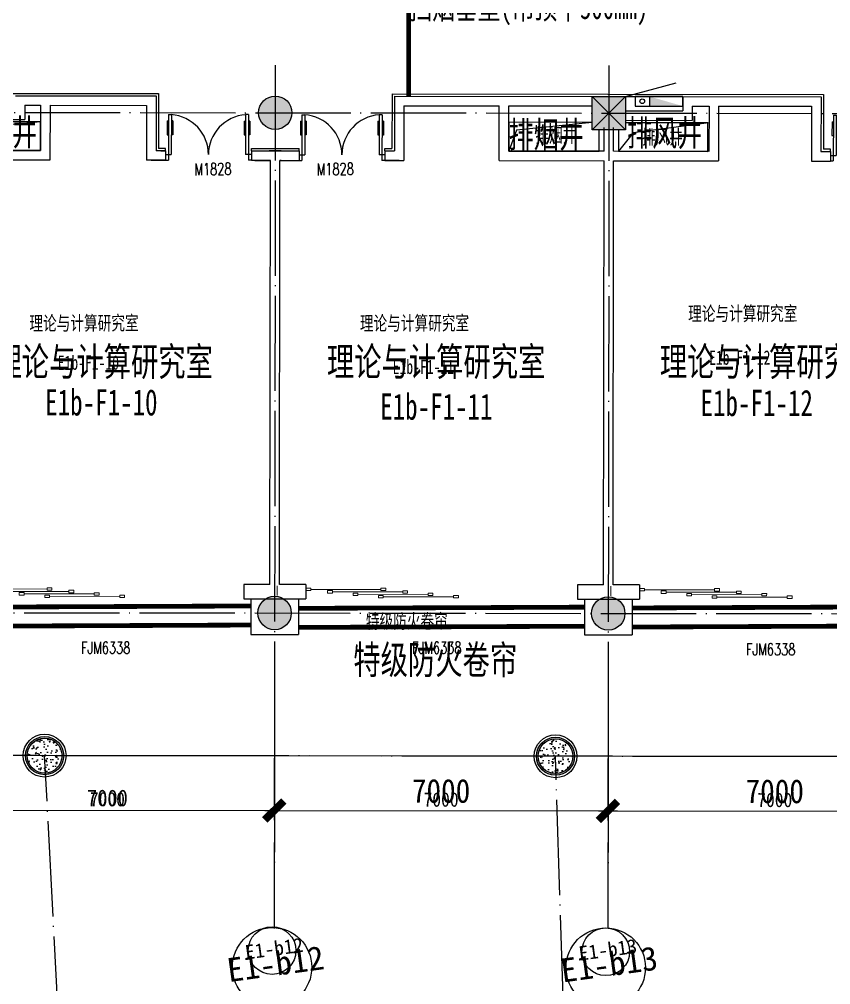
# Model space of a CAD drawing. Header units: millimetres. Extents: x 347599 to 1495443, y -100002 to 152717.
# Drawn here: x 1387381 to 1404402, y 31758 to 52021 of the extents above; entities that cross this region are included whole.
import ezdxf
from ezdxf.enums import TextEntityAlignment as Align

# ---------------------------------------------------------------- set-up
doc = ezdxf.new("R2010")
doc.units = ezdxf.units.MM
doc.header["$LTSCALE"] = 1000
doc.header["$PDMODE"] = 1
for name, pattern in [('E-RG-1F$0$$0$DOTE', [2.42, 2, -0.2, 0.02, -0.2]), ('E1-RI-1F$0$DASH', [0.35, 0.25, -0.1]), ('XRE2$0$HIDDEN', [0.375, 0.25, -0.125])]:
    doc.linetypes.add(name, pattern=pattern)
doc.layers.get('0').update_dxf_attribs({"linetype": 'CONTINUOUS'})
doc.layers.get('Defpoints').update_dxf_attribs({"linetype": 'CONTINUOUS'})
for name, color, linetype in [('00外装饰面', 21, 'CONTINUOUS'), ('A-------', 18, 'CONTINUOUS'), ('A-SYMB-DOOR', 13, 'CONTINUOUS'), ('A-SYMB-DOOR1', 4, 'CONTINUOUS'), ('A—墙体', 7, 'CONTINUOUS'), ('A—文字索引', 40, 'CONTINUOUS'), ('A—设备管丼、主管符号', 50, 'CONTINUOUS'), ('A—轴线、尺寸', 1, 'CONTINUOUS'), ('I—平面—文字', 40, 'CONTINUOUS'), ('I—平面—文字（放大1：100）', 40, 'XRE2$0$HIDDEN'), ('I—平面—消防设施', 10, 'CONTINUOUS'), ('I—平面—装饰面层线', 192, 'CONTINUOUS'), ('I—平面—门', 22, 'CONTINUOUS'), ('XRE2$0$0S-COLS-HATCH-A', 8, 'CONTINUOUS'), ('轴线100', 1, 'CONTINUOUS')]:
    doc.layers.add(name, color=color, linetype=linetype)
for name, color, linetype, lineweight in [('E1-RI-1F$0$A-DOOR', 32, 'CONTINUOUS', 5), ('E1-RI-1F$0$A-DOOR-FRAM', 2, 'CONTINUOUS', 9), ('E1-RI-1F$0$A-DOOR-GLAZ', 1, 'CONTINUOUS', 5)]:
    doc.layers.add(name, color=color, linetype=linetype, lineweight=lineweight)
doc.styles.add('ARIAL', font='simhei.ttf', dxfattribs={"width": 0.9})
doc.styles.add('ECADI-TXT', font='simplex.shx', dxfattribs={"bigfont": 'hztxt.shx'})
doc.styles.add('XD2008', font='simhei.ttf', dxfattribs={"width": 0.7})
doc.dimstyles.new('200', dxfattribs={"dimscale": 200, "dimtxt": 2.5, "dimasz": 2, "dimexe": 1, "dimexo": 1, "dimgap": 0.8, "dimtad": 1, "dimdec": 0, "dimdsep": 46, "dimtxsty": 'ARIAL', "dimblk1": 'ARCHTICK', "dimblk2": 'ARCHTICK', "dimsah": 1, "dimcen": -0.9, "dimdle": 1, "dimclrd": 256, "dimclre": 256, "dimclrt": 40, "dimaunit": 1, "dimadec": 0, "dimazin": 0, "dimtfac": 0.35, "dimtdec": 0, "dimtix": 1, "dimtmove": 2, "dimatfit": 3, "dimldrblk": 'ARCHTICK', "dimfxl": 0, "dimtvp": 0.8, "dimtolj": 1, "dimtzin": 0, "dimarcsym": 0})
doc.dimstyles.new('副本 100', dxfattribs={"dimscale": 100, "dimtxt": 2.5, "dimasz": 2, "dimexe": 1, "dimexo": 1, "dimgap": 0.8, "dimtad": 1, "dimdec": 0, "dimdsep": 46, "dimtxsty": 'ARIAL', "dimblk1": 'ARCHTICK', "dimblk2": 'ARCHTICK', "dimsah": 1, "dimcen": -0.9, "dimdle": 1, "dimclrd": 256, "dimclre": 256, "dimclrt": 40, "dimaunit": 1, "dimadec": 0, "dimazin": 0, "dimtfac": 0.35, "dimtdec": 0, "dimtix": 1, "dimtmove": 2, "dimatfit": 3, "dimldrblk": 'ARCHTICK', "dimfxl": 0, "dimtvp": 0.8, "dimtolj": 1, "dimtzin": 0, "dimarcsym": 0})
pattern_1 = [(50, (-10363982.86, 6219919.24), (286.904073, -25.100854), [30, -330]), (355, (-10363982.86, 6219919.24), (-55.5005334, 300.8768535), [24, -264]), (100.4514, (-10363958.95, 6219917.15), (231.4037527, 275.775817), [25.496076, -280.456845]), (46.1842, (-10363982.86, 6219999.24), (426.896419, -66.207606), [45, -495]), (96.6356, (-10363947.3, 6219993.72), (373.865082, 389.647148), [38.244115, -420.6852]), (351.1842, (-10363982.86, 6219999.24), (373.864778, 389.64744), [36, -396]), (21, (-10363942.86, 6219979.24), (238.762821, -161.0475563), [30, -330]), (326, (-10363942.86, 6219979.24), (97.326133, 290.060018), [24, -264]), (71.4514, (-10363922.97, 6219965.82), (336.0890514, 129.0121987), [25.496076, -280.456845]), (37.5, (-10363982.86, 6219919.24), (4.8639421, 133.1575415), [0, -260.8, 0, -268, 0, -265]), (7.5, (-10363982.86, 6219919.24), (105.227815, 157.7646848), [0, -152.8, 0, -254.8, 0, -101]), (327.5, (-10364072.06, 6219919.24), (213.5289745, -9.0219487), [0, -100, 0, -312, 0, -414]), (317.5, (-10364112.06, 6219919.24), (233.2744677, 40.041993), [0, -130, 0, -207.2, 0, -294])]

# ---------------------------------------------------------------- blocks, each defined once
blk = doc.blocks.new('E1-RI-1F$0$$DORLIB2D$00000011')
for p, q in [((-0.467, 0.471), (-0.467, -0.062)), ((-0.467, 0.471), (-0.433, 0.471)), ((-0.433, 0.471), (-0.433, 0.004)), ((0.433, 0.471), (0.433, 0.004)), ((0.467, 0.471), (0.433, 0.471)), ((0.467, 0.471), (0.467, -0.062)), ((-0.483, 0.396), (-0.483, 0.235)), ((-0.483, 0.396), (-0.467, 0.396)), ((-0.417, 0.396), (-0.433, 0.396)), ((-0.417, 0.396), (-0.417, 0.235)), ((0.417, 0.396), (0.417, 0.235)), ((0.417, 0.396), (0.433, 0.396)), ((0.483, 0.396), (0.467, 0.396)), ((0.483, 0.396), (0.483, 0.235)), ((-0.483, 0.235), (-0.467, 0.235)), ((-0.417, 0.235), (-0.433, 0.235)), ((0.417, 0.235), (0.433, 0.235)), ((0.483, 0.235), (0.467, 0.235)), ((-0.5, 0.004), (-0.433, 0.004)), ((-0.5, 0.004), (-0.5, -0.062)), ((0.5, 0.004), (0.433, 0.004)), ((0.5, 0.004), (0.5, -0.062)), ((-0.5, -0.062), (-0.467, -0.062)), ((0.5, -0.062), (0.467, -0.062))]:
    blk.add_line(p, q)
for centre, start, end in [((-0.467, 0.004), 0, 85.904), ((0.467, 0.004), 94.096, 180)]:
    blk.add_arc(centre, 0.467, start, end)
blk = doc.blocks.new('E1-RI-1F$0$XFX-BX')
blk.add_lwpolyline([(0, 0), (0, 200), (700, 200), (700, 0)], close=True)
blk.add_solid([(0, 0), (0, 0), (700, 0), (700, 200)])
blk = doc.blocks.new('_ArchTick')
at = {"color": 0, "linetype": 'ByBlock', "const_width": 0.4}
blk.add_lwpolyline([(-0.5, -0.5), (0.5, 0.5)], dxfattribs=at)
blk = doc.blocks.new('*D232')
at = {"layer": 'A—轴线、尺寸', "linetype": 'ByBlock', "lineweight": -2}
for p, q in [((1385732, 37723), (1385729, 35323)), ((1392732, 37715), (1392729, 35315)), ((1385629, 35423), (1392829, 35415))]:
    blk.add_line(p, q, dxfattribs=at)
at = {"layer": 'Defpoints', "color": 0, "linetype": 'ByBlock'}
for p in [(1385732, 37823), (1392732, 37815), (1392729, 35415)]:
    blk.add_point(p, dxfattribs=at)
at = {"layer": 'A—轴线、尺寸', "linetype": 'ByBlock', "lineweight": -2, "xscale": 200, "yscale": 200, "zscale": 200}
for p, rotation in [((1385729, 35423), 179.9322288725222), ((1392729, 35415), 359.9322288725222)]:
    blk.add_blockref('_ArchTick', p, dxfattribs=dict(at, rotation=rotation))
at = {"layer": 'A—轴线、尺寸', "color": 40, "linetype": 'ByBlock', "insert": (1389229, 35676), "char_height": 350, "attachment_point": 5, "rotation": 359.9322, "style": 'ARIAL'}
blk.add_mtext('\\A1;7000', dxfattribs=at)
blk = doc.blocks.new('*D233')
at = {"layer": 'A—轴线、尺寸', "linetype": 'ByBlock', "lineweight": -2}
for p, q in [((1392732, 37615), (1392729, 35215)), ((1399732, 37607), (1399729, 35206)), ((1392529, 35415), (1399929, 35406))]:
    blk.add_line(p, q, dxfattribs=at)
at = {"layer": 'Defpoints', "color": 0, "linetype": 'ByBlock'}
for p in [(1392732, 37815), (1399732, 37807), (1399729, 35406)]:
    blk.add_point(p, dxfattribs=at)
at = {"layer": 'A—轴线、尺寸', "linetype": 'ByBlock', "lineweight": -2, "xscale": 400, "yscale": 400, "zscale": 400}
for p, rotation in [((1392729, 35415), 179.9322288725222), ((1399729, 35406), 359.9322288725222)]:
    blk.add_blockref('_ArchTick', p, dxfattribs=dict(at, rotation=rotation))
at = {"layer": 'A—轴线、尺寸', "color": 40, "linetype": 'ByBlock', "insert": (1396229, 35823), "char_height": 500, "attachment_point": 5, "rotation": 359.9322, "style": 'ARIAL'}
blk.add_mtext('\\A1;7000', dxfattribs=at)
blk = doc.blocks.new('*D234')
at = {"layer": 'A—轴线、尺寸', "linetype": 'ByBlock', "lineweight": -2}
for p, q in [((1399732, 37607), (1399729, 35206)), ((1406732, 37598), (1406729, 35198)), ((1399529, 35407), (1406929, 35398))]:
    blk.add_line(p, q, dxfattribs=at)
at = {"layer": 'Defpoints', "color": 0, "linetype": 'ByBlock'}
for p in [(1399732, 37807), (1406732, 37798), (1406729, 35398)]:
    blk.add_point(p, dxfattribs=at)
at = {"layer": 'A—轴线、尺寸', "linetype": 'ByBlock', "lineweight": -2, "xscale": 400, "yscale": 400, "zscale": 400}
for p, rotation in [((1399729, 35406), 179.9322288725222), ((1406729, 35398), 359.9322288725222)]:
    blk.add_blockref('_ArchTick', p, dxfattribs=dict(at, rotation=rotation))
at = {"layer": 'A—轴线、尺寸', "color": 40, "linetype": 'ByBlock', "insert": (1403229, 35815), "char_height": 500, "attachment_point": 5, "rotation": 359.9322, "style": 'ARIAL'}
blk.add_mtext('\\A1;7000', dxfattribs=at)
blk = doc.blocks.new('ECADI-TAG-DOOR')
blk = doc.blocks.new('E1-RI-1F$0$SLIDING-4_PANEL_NO_TRIM_NO')
at = {"layer": 'E1-RI-1F$0$A-DOOR'}
for p, q in [((102, 226), (0, 226)), ((0, 226), (0, 175)), ((102, 175), (102, 226)), ((1575, 175), (1575, 226)), ((1575, 226), (1676, 226)), ((1676, 226), (1676, 175)), ((0, 175), (102, 175)), ((635, 175), (533, 175)), ((533, 175), (533, 125)), ((533, 125), (635, 125)), ((635, 125), (635, 175)), ((1168, 125), (1067, 125)), ((1067, 125), (1067, 74)), ((1067, 74), (1168, 74)), ((1168, 74), (1168, 125)), ((1625, 74), (1524, 74)), ((1524, 74), (1524, 23)), ((1524, 23), (1625, 23)), ((1676, 175), (1575, 175)), ((1625, 23), (1625, 74)), ((2108, 125), (2108, 175)), ((2108, 175), (2210, 175)), ((2210, 125), (2108, 125)), ((2210, 175), (2210, 125)), ((2641, 74), (2641, 125)), ((2641, 125), (2743, 125)), ((2743, 74), (2641, 74)), ((2743, 125), (2743, 74)), ((3098, 23), (3098, 74)), ((3098, 74), (3200, 74)), ((3200, 23), (3098, 23)), ((3200, 74), (3200, 23))]:
    blk.add_line(p, q, dxfattribs=at)
at = {"layer": 'E1-RI-1F$0$A-DOOR-FRAM'}
for p, q in [((-3200, 175), (-3200, 51)), ((-3200, 102), (-3200, -23))]:
    blk.add_line(p, q, dxfattribs=at)
at = {"layer": 'E1-RI-1F$0$A-DOOR-GLAZ'}
for p, q in [((102, 201), (1575, 201)), ((635, 150), (2108, 150)), ((1168, 99), (2641, 99)), ((1625, 48), (3098, 48))]:
    blk.add_line(p, q, dxfattribs=at)
blk = doc.blocks.new('*D480')
at = {"layer": 'Defpoints', "color": 0, "linetype": 'Continuous'}
for p in [(1385732, 37823), (1392732, 37815), (1392729, 35415)]:
    blk.add_point(p, dxfattribs=at)
at = {"layer": '轴线100', "linetype": 'Continuous', "lineweight": -2}
for p, q in [((1385732, 37723), (1385729, 35323)), ((1392732, 37715), (1392729, 35315)), ((1385629, 35423), (1392829, 35415))]:
    blk.add_line(p, q, dxfattribs=at)
at = {"layer": '轴线100', "linetype": 'Continuous', "lineweight": -2, "xscale": 200, "yscale": 200, "zscale": 200}
for p, rotation in [((1385729, 35423), 179.9322288724761), ((1392729, 35415), 359.9322288724761)]:
    blk.add_blockref('_ArchTick', p, dxfattribs=dict(at, rotation=rotation))
at = {"layer": '轴线100', "color": 40, "linetype": 'Continuous', "insert": (1389229, 35650), "char_height": 300, "attachment_point": 5, "rotation": 359.9322, "style": 'ARIAL'}
blk.add_mtext('\\A1;7000', dxfattribs=at)
blk = doc.blocks.new('*D481')
at = {"layer": 'Defpoints', "color": 0, "linetype": 'Continuous'}
for p in [(1392732, 37815), (1399732, 37807), (1399729, 35406)]:
    blk.add_point(p, dxfattribs=at)
at = {"layer": '轴线100', "linetype": 'Continuous', "lineweight": -2}
for p, q in [((1392732, 37715), (1392729, 35315)), ((1399732, 37707), (1399729, 35306)), ((1392629, 35415), (1399829, 35406))]:
    blk.add_line(p, q, dxfattribs=at)
at = {"layer": '轴线100', "linetype": 'Continuous', "lineweight": -2, "xscale": 200, "yscale": 200, "zscale": 200}
for p, rotation in [((1392729, 35415), 179.9322288724761), ((1399729, 35406), 359.9322288724761)]:
    blk.add_blockref('_ArchTick', p, dxfattribs=dict(at, rotation=rotation))
at = {"layer": '轴线100', "color": 40, "linetype": 'Continuous', "insert": (1396229, 35642), "char_height": 300, "attachment_point": 5, "rotation": 359.9322, "style": 'ARIAL'}
blk.add_mtext('\\A1;7000', dxfattribs=at)
blk = doc.blocks.new('*D482')
at = {"layer": 'Defpoints', "color": 0, "linetype": 'Continuous'}
for p in [(1399732, 37807), (1406732, 37798), (1406729, 35398)]:
    blk.add_point(p, dxfattribs=at)
at = {"layer": '轴线100', "linetype": 'Continuous', "lineweight": -2}
for p, q in [((1399732, 37707), (1399729, 35306)), ((1406732, 37698), (1406729, 35298)), ((1399629, 35406), (1406829, 35398))]:
    blk.add_line(p, q, dxfattribs=at)
at = {"layer": '轴线100', "linetype": 'Continuous', "lineweight": -2, "xscale": 200, "yscale": 200, "zscale": 200}
for p, rotation in [((1399729, 35406), 179.9322288724761), ((1406729, 35398), 359.9322288724761)]:
    blk.add_blockref('_ArchTick', p, dxfattribs=dict(at, rotation=rotation))
at = {"layer": '轴线100', "color": 40, "linetype": 'Continuous', "insert": (1403229, 35634), "char_height": 300, "attachment_point": 5, "rotation": 359.9322, "style": 'ARIAL'}
blk.add_mtext('\\A1;7000', dxfattribs=at)

msp = doc.modelspace()

# ---------------------------------------------------------------- hatches: boundary and pattern name
at = {"layer": 'A-------'}
h = msp.add_hatch(color=256, dxfattribs=at)
edge = h.paths.add_edge_path()
edge.add_arc((1392749.5, 50059.8), 350, 0, 360)
msp.add_hatch(color=256, dxfattribs=at).paths.add_polyline_path([(1399399.9, 50402), (1400099.9, 50401.1), (1400099.1, 49701.1), (1399399.1, 49702)])
h = msp.add_hatch(color=256, dxfattribs=at)
edge = h.paths.add_edge_path()
edge.add_arc((1392737.1, 39559.8), 350, 0, 360)
h = msp.add_hatch(color=256, dxfattribs=at)
edge = h.paths.add_edge_path()
edge.add_arc((1399737.1, 39551.6), 350, 0, 360)
h = msp.add_hatch(color=256, dxfattribs=at)
edge = h.paths.add_edge_path()
edge.add_arc((1387911.6, 36565.6), 400, 0, 360)
edge = h.paths.add_edge_path(flags=17)
edge.add_arc((1387911.6, 36565.6), 365, 0, 360)
h = msp.add_hatch(color=256, dxfattribs=at)
edge = h.paths.add_edge_path()
edge.add_arc((1398629.3, 36552.9), 400, 0, 360)
edge = h.paths.add_edge_path(flags=17)
edge.add_arc((1398629.3, 36552.9), 365, 0, 360)
at = {"layer": 'XRE2$0$0S-COLS-HATCH-A'}
h = msp.add_hatch(dxfattribs=at)
h.set_pattern_fill('AR-CONC', color=256, scale=40, style=0)
h.set_pattern_definition(pattern_1)
edge = h.paths.add_edge_path()
edge.add_arc((1387911.6, 36565.6), 365, 0, 360)
h = msp.add_hatch(dxfattribs=at)
h.set_pattern_fill('AR-CONC', color=256, scale=40, style=0)
h.set_pattern_definition(pattern_1)
edge = h.paths.add_edge_path()
edge.add_arc((1398629.3, 36552.9), 365, 0, 360)

# ---------------------------------------------------------------- linework, layer by layer
at = {"elevation": 0}
msp.add_lwpolyline([(1399399.9, 50402), (1400099.9, 50401.1), (1400099.1, 49701.1), (1399399.1, 49702)], close=True, dxfattribs=at)
for centre, radius in [((1392749.5, 50059.8, 0), 350), ((1392737.1, 39559.8, 0), 350), ((1399737.1, 39551.6, 0), 350), ((1387911.6, 36565.6, 0), 400), ((1387911.6, 36565.6, 0), 365), ((1398629.3, 36552.9, 0), 400), ((1398629.3, 36552.9, 0), 365)]:
    msp.add_circle(centre, radius)
at = {"layer": '00外装饰面', "linetype": 'ByBlock', "ltscale": 5}
for centre in [(1387911.6, 36565.6), (1398629.3, 36552.9)]:
    msp.add_circle(centre, 450, dxfattribs=at)
at = {"layer": 'A—墙体'}
for p, q in [((1387299.9, 50416.3), (1390249.9, 50412.8)), ((1390249.9, 50412.8), (1390248.6, 49262.8)), ((1395249.9, 50406.9), (1395248.6, 49256.9)), ((1395249.9, 50406.9), (1399399.9, 50402)), ((1400099.9, 50401.1), (1400099.6, 50101.1)), ((1400099.9, 50401.1), (1404199.9, 50396.3)), ((1401299.9, 50399.7), (1401299.6, 50099.7)), ((1404199.9, 50396.3), (1404198.6, 49246.3)), ((1387499.7, 50216), (1387499.4, 49916)), ((1387499.7, 50216), (1387824.7, 50215.7)), ((1387824.7, 50215.7), (1387823.6, 49265.7)), ((1388024.7, 50215.4), (1388023.3, 49065.4)), ((1388024.7, 50215.4), (1390049.7, 50213)), ((1390049.7, 50213), (1390048.3, 49063)), ((1395449.7, 50206.6), (1395448.3, 49056.6)), ((1395449.7, 50206.6), (1397449.7, 50204.3)), ((1397448.3, 49054.3), (1397449.7, 50204.3)), ((1397648.6, 49254), (1397649.7, 50204)), ((1397649.7, 50204), (1399399.7, 50202)), ((1400099.6, 50101.1), (1401299.6, 50099.7)), ((1401499.7, 50199.5), (1401499.3, 49899.5)), ((1401499.7, 50199.5), (1401849.7, 50199.1)), ((1401849.7, 50199.1), (1401848.6, 49249.1)), ((1402049.7, 50198.8), (1402048.3, 49048.8)), ((1402049.7, 50198.8), (1403999.7, 50196.5)), ((1403999.7, 50196.5), (1403998.3, 49046.5)), ((1386099.4, 49917.7), (1387499.4, 49916)), ((1400099.3, 49901.1), (1401499.3, 49899.5)), ((1399648.6, 49251.7), (1399649.1, 49751.7)), ((1399848.6, 49251.4), (1399849.1, 49751.4)), ((1387823.6, 49265.7), (1385848.6, 49268)), ((1390448.6, 49262.6), (1390248.6, 49262.8)), ((1390348.6, 49262.7), (1390448.6, 49262.6)), ((1390448.6, 49262.6), (1390448.3, 49062.6)), ((1390448.6, 49262.6), (1390448.3, 49062.6)), ((1392248.6, 49260.4), (1392248.3, 49060.4)), ((1392248.6, 49260.4), (1393248.6, 49259.2)), ((1392873.5, 49259.7), (1392623.5, 49260)), ((1393248.6, 49259.2), (1393248.3, 49059.2)), ((1395048.6, 49257.1), (1395048.3, 49057.1)), ((1395048.6, 49257.1), (1395048.3, 49057.1)), ((1395048.6, 49257.1), (1395248.6, 49256.9)), ((1399648.6, 49251.7), (1397648.6, 49254)), ((1401848.6, 49249.1), (1399848.6, 49251.4)), ((1404198.6, 49246.3), (1404398.6, 49246.1)), ((1404398.6, 49246.1), (1404398.3, 49046.1)), ((1388023.3, 49065.4), (1385848.3, 49068)), ((1390448.3, 49062.6), (1390048.3, 49063)), ((1390148.3, 49062.9), (1390448.3, 49062.6)), ((1392648.3, 49060), (1392248.3, 49060.4)), ((1392323.3, 49060.3), (1392648.3, 49060)), ((1392637.8, 40160), (1392648.3, 49060)), ((1392837.8, 40159.7), (1392848.3, 49059.7)), ((1392848.3, 49059.7), (1393248.3, 49059.2)), ((1392873.3, 49059.7), (1392848.3, 49059.7)), ((1395348.3, 49056.8), (1395048.3, 49057.1)), ((1395048.3, 49057.1), (1395448.3, 49056.6)), ((1397448.3, 49054.3), (1399648.3, 49051.7)), ((1399637.8, 40151.7), (1399648.3, 49051.7)), ((1399837.8, 40151.5), (1399848.3, 49051.4)), ((1399848.3, 49051.4), (1402048.3, 49048.8)), ((1403998.3, 49046.5), (1404398.3, 49046.1)), ((1392091.5, 40160.6), (1392091.1, 39860.6)), ((1392637.8, 40160), (1392091.5, 40160.6)), ((1393392.5, 40159.1), (1392837.8, 40159.7)), ((1393392.5, 40159.1), (1393392.1, 39859.1)), ((1399091.5, 40152.3), (1399091.1, 39852.3)), ((1399637.8, 40151.7), (1399091.5, 40152.3)), ((1400392.4, 40150.8), (1399837.8, 40151.5)), ((1400392.4, 40150.8), (1400392.1, 39850.8)), ((1392091.1, 39860.6), (1393392.1, 39859.1)), ((1399091.1, 39852.3), (1400392.1, 39850.8))]:
    msp.add_line(p, q, dxfattribs=at)
at = {"layer": 'A—设备管丼、主管符号'}
for points in [[(1385949.1, 49717.9), (1385948.6, 49267.9), (1387823.6, 49265.7), (1387824.3, 49865.7), (1386099.3, 49867.7), (1386099.1, 49717.7), (1385949.1, 49717.9)], [(1387824.3, 49865.7), (1386226.2, 49712.1), (1385948.6, 49267.9)], [(1399395.9, 49702), (1399396.1, 49859.3), (1397647.7, 49857.3), (1397648.6, 49254.9), (1399548.3, 49254.4), (1399548.4, 49701.9), (1399548.4, 49701.9), (1399548.4, 49701.9), (1399395.9, 49702)], [(1399396.1, 49853.9), (1397809.8, 49691.2), (1397648.6, 49254.9)], [(1401849.2, 49849.1), (1400258.1, 49640.4), (1399948.6, 49251.3)]]:
    msp.add_lwpolyline(points, dxfattribs=at)
msp.add_lwpolyline([(1401824.3, 49849.1), (1400099.3, 49850.9), (1400099.1, 49701.1), (1399949.1, 49701.3), (1399948.6, 49251.3), (1401823.6, 49249.1)], close=True, dxfattribs=at)
at = {"layer": 'A—轴线、尺寸', "linetype": 'E-RG-1F$0$$0$DOTE'}
for p, q in [((1392750.7, 51059.8), (1392730.7, 34159.5)), ((1399750.7, 51051.6), (1399730.7, 34151.2)), ((1370554.3, 50086.1), (1417694.4, 50030.3)), ((1370541.9, 39586.1), (1414821.8, 39533.7)), ((1407085, 36542.9), (1355553.8, 36603.8)), ((1389483, 6609.2), (1387911.6, 36565.6)), ((1399558.5, 7032), (1398629.3, 36552.9))]:
    msp.add_line(p, q, dxfattribs=at)
at = {"layer": 'A—轴线、尺寸', "linetype": 'ByBlock'}
for p, q in [((1392733.5, 36559.9), (1392729.3, 32939.5)), ((1399733.5, 36551.6), (1399729.3, 32939.5))]:
    msp.add_line(p, q, dxfattribs=at)
for centre in [(1392683.1, 32124.6), (1399683.1, 32116.4)]:
    msp.add_circle(centre, 833.3, dxfattribs=at)
at = {"layer": 'Defpoints'}
for p, q in [((1399399.1, 49702, 0), (1400099.9, 50401.1, 0)), ((1399399.9, 50402, 0), (1400099.1, 49701.1, 0))]:
    msp.add_line(p, q, dxfattribs=at)
at = {"layer": 'I—平面—消防设施'}
msp.add_line((1400099.9, 50401.1), (1401299.9, 50399.9), dxfattribs=at)
at = {"layer": 'I—平面—消防设施', "linetype": 'E1-RI-1F$0$DASH', "const_width": 100}
for points in [[(1395548.9, 50406.6), (1395553.4, 54196.3)], [(1386237.1, 39681.8), (1392237.1, 39707.5)], [(1393237.1, 39657), (1399237.1, 39682.6)], [(1400237.1, 39665.3), (1406288.8, 39691.1)], [(1386237.1, 39281.6), (1392237.1, 39307.3)], [(1393237.1, 39256.8), (1399237.1, 39282.4)], [(1400237.1, 39265), (1406290.5, 39290.9)]]:
    msp.add_lwpolyline(points, dxfattribs=at)
at = {"layer": 'I—平面—消防设施'}
msp.add_lwpolyline([(1401299.9, 50399.7), (1400299.9, 50400.9), (1400299.6, 50200.9), (1401299.6, 50199.7)], close=True, dxfattribs=at)
msp.add_circle((1400449.8, 50300.7), 50, dxfattribs=at)
at = {"layer": 'I—平面—装饰面层线'}
for p, q in [((1381100, 50473.6), (1390300, 50462.7)), ((1390300, 50462.7), (1390298.6, 49312.7)), ((1395200, 50456.9), (1395198.6, 49306.9)), ((1395200, 50456.9), (1404250, 50446.2)), ((1404250, 50446.2), (1404248.6, 49296.2)), ((1390448.6, 49312.6), (1390298.6, 49312.7)), ((1390448.6, 49262.7), (1390448.6, 49312.6)), ((1392248.6, 49310.4), (1393248.6, 49309.2)), ((1392248.6, 49260.4), (1392248.6, 49310.4)), ((1393248.6, 49259.2), (1393248.6, 49309.2)), ((1395048.6, 49307.1), (1395198.6, 49306.9)), ((1395048.6, 49257.1), (1395048.6, 49307.1)), ((1404398.6, 49296.1), (1404248.6, 49296.2)), ((1404398.6, 49246.2), (1404398.6, 49296.1)), ((1392237.1, 39860.4, 0), (1392237.1, 39109.8, 0)), ((1393237.1, 39860.4, 0), (1393237.1, 39109.8, 0)), ((1399237.1, 39852.1, 0), (1399237.1, 39101.6, 0)), ((1400237.1, 39852.1, 0), (1400237.1, 39101.6, 0)), ((1392237.1, 39109.8, 0), (1393237.1, 39109.8, 0)), ((1399237.1, 39101.6, 0), (1400237.1, 39101.6, 0))]:
    msp.add_line(p, q, dxfattribs=at)
at = {"layer": 'I—平面—门'}
msp.add_lwpolyline([(1400099.9, 50401.1), (1401161.7, 50688.6)], dxfattribs=at)
at = {"layer": '轴线100', "linetype": 'E-RG-1F$0$$0$DOTE'}
for p, q in [((1392750.7, 51059.8), (1392730.7, 34159.5)), ((1399750.7, 51051.6), (1399730.7, 34151.2)), ((1370554.3, 50086.1), (1414861.6, 50033.7)), ((1370541.9, 39586.1), (1414821.8, 39533.7)), ((1414818.2, 36533.7), (1355553.8, 36603.8)), ((1389483, 6609.2), (1387911.6, 36565.6)), ((1399558.5, 7032), (1398629.3, 36552.9))]:
    msp.add_line(p, q, dxfattribs=at)
at = {"layer": '轴线100', "linetype": 'ByBlock'}
for p, q in [((1392733.5, 36559.9), (1392729.3, 32939.5)), ((1399733.5, 36551.6), (1399729.3, 32939.5))]:
    msp.add_line(p, q, dxfattribs=at)
for centre in [(1392683.1, 32474.3), (1399683.1, 32449.7)]:
    msp.add_circle(centre, 500, dxfattribs=at)

# ---------------------------------------------------------------- block references
at = {"layer": 'A-SYMB-DOOR1'}
ref = msp.add_blockref('ECADI-TAG-DOOR', (1392077.4, 48033.3), dxfattribs=dict(at, xscale=100.0000000022703, yscale=100.0000000022703, zscale=100.0000000022703, rotation=0.9368056070696494))
ref.add_attrib('门窗主编号1', 'M1828', dxfattribs={"layer": 'A-SYMB-DOOR', "height": 250, "rotation": 0.93681, "style": 'ECADI-TXT', "width": 0.7}).set_placement((1391835.6, 48757.9), align=Align.RIGHT)
ref = msp.add_blockref('ECADI-TAG-DOOR', (1394642.9, 48033.3), dxfattribs=dict(at, xscale=100.0000000022703, yscale=100.0000000022703, zscale=100.0000000022703, rotation=0.9368056070696494))
ref.add_attrib('门窗主编号1', 'M1828', dxfattribs={"layer": 'A-SYMB-DOOR', "height": 250, "rotation": 0.93681, "style": 'ECADI-TXT', "width": 0.7}).set_placement((1394401.1, 48757.9), align=Align.RIGHT)
ref = msp.add_blockref('ECADI-TAG-DOOR', (1389940.9, 37977.4), dxfattribs=dict(at, xscale=100.0000000022703, yscale=100.0000000022703, zscale=100.0000000022703))
ref.add_attrib('门窗主编号1', 'FJM6338', dxfattribs={"layer": 'A-SYMB-DOOR', "height": 250, "rotation": 0, "style": 'ECADI-TXT', "width": 0.7}).set_placement((1389711, 38705.9), align=Align.RIGHT)
ref = msp.add_blockref('ECADI-TAG-DOOR', (1396887.1, 37977.4), dxfattribs=dict(at, xscale=100.0000000022703, yscale=100.0000000022703, zscale=100.0000000022703))
ref.add_attrib('门窗主编号1', 'FJM6338', dxfattribs={"layer": 'A-SYMB-DOOR', "height": 250, "rotation": 0, "style": 'ECADI-TXT', "width": 0.7}).set_placement((1396657.1, 38705.9), align=Align.RIGHT)
ref = msp.add_blockref('ECADI-TAG-DOOR', (1403892.2, 37944.2), dxfattribs=dict(at, xscale=100.0000000022703, yscale=100.0000000022703, zscale=100.0000000022703))
ref.add_attrib('门窗主编号1', 'FJM6338', dxfattribs={"layer": 'A-SYMB-DOOR', "height": 250, "rotation": 0, "style": 'ECADI-TXT', "width": 0.7}).set_placement((1403662.2, 38672.7), align=Align.RIGHT)
at = {"layer": 'I—平面—消防设施', "xscale": -1, "rotation": 359.9394070669151}
msp.add_blockref('E1-RI-1F$0$XFX-BX', (1401299.6, 50199.8), dxfattribs=at)
at = {"layer": 'I—平面—门', "xscale": 1800.000000000002, "yscale": 1800.000000000002, "zscale": -1800, "rotation": 359.9322288707086}
for p in [(1391348.5, 49173.9), (1394148.5, 49170.6), (1405298.5, 49157.6)]:
    msp.add_blockref('E1-RI-1F$0$$DORLIB2D$00000011', p, dxfattribs=at)
at = {"layer": 'I—平面—门', "rotation": 179.9322288729006}
for p in [(1389588.9, 40109.1), (1396592.4, 40100.8), (1403592.4, 40092.5)]:
    msp.add_blockref('E1-RI-1F$0$SLIDING-4_PANEL_NO_TRIM_NO', p, dxfattribs=at)

# ---------------------------------------------------------------- texts
at = {"layer": 'A—文字索引', "style": 'ARIAL'}
for s, p in [('E1-b12', (1392755.6, 32198)), ('E1-b13', (1399755.6, 32189.7))]:
    msp.add_text(s, height=500, rotation=7.78334, dxfattribs=at).set_placement(p, align=Align.MIDDLE_CENTER)
at = {"layer": 'I—平面—文字', "linetype": 'ByBlock', "style": 'XD2008', "width": 0.7}
for s, height, p in [(' 挡烟垂壁(吊顶下500mm)', 500, (1395326.2, 52027.9, 0)), ('排风井', 550, (1386176.8, 49375.5, 0)), ('排烟井', 550, (1397646.4, 49327, 0)), ('排风井', 550, (1400131.3, 49362.8, 0)), ('理论与计算研究室', 600, (1386858.7, 44534.8, 0)), ('理论与计算研究室', 600, (1393833.6, 44534.8, 0)), ('理论与计算研究室', 600, (1400818, 44534.8, 0)), ('E1b-F1-10', 550, (1387923.1, 43706.5)), ('E1b-F1-11', 550, (1394950.5, 43618.5)), ('E1b-F1-12', 550, (1401672.1, 43695)), ('特级防火卷帘', 600, (1394387.5, 38279))]:
    msp.add_text(s, height=height, rotation=360, dxfattribs=at).set_placement(p)
at = {"layer": 'I—平面—文字（放大1：100）', "linetype": 'ByBlock', "style": 'XD2008', "width": 0.7}
for s, p in [('排烟井', (1398204.9, 49435.9)), ('排风井', (1400439.6, 49401.1)), ('理论与计算研究室', (1401412.1, 45691.8)), ('理论与计算研究室', (1387592.8, 45491)), ('理论与计算研究室', (1394526.3, 45491)), ('E1b-F1-12', (1401852.2, 44768.2, 0)), ('E1b-F1-10', (1388187, 44662.8, 0)), ('E1b-F1-11', (1395214.4, 44574.8, 0)), ('特级防火卷帘', (1394651.5, 39235.3, 0))]:
    msp.add_text(s, height=300, rotation=0.19758, dxfattribs=at).set_placement(p)
at = {"layer": '轴线100', "color": 40, "style": 'ARIAL'}
for s, p in [('E1-b12', (1392726.6, 32518.4)), ('E1-b13', (1399726.6, 32493.7))]:
    msp.add_text(s, height=300, rotation=7.78334, dxfattribs=at).set_placement(p, align=Align.MIDDLE_CENTER)

# ---------------------------------------------------------------- dimensions: what is measured, and where the dimension line sits
at = {"layer": 'A—轴线、尺寸', "linetype": 'ByBlock'}
dim = msp.add_linear_dim(base=(1392728.9, 35414.6), p1=(1385731.8, 37823.3), p2=(1392731.8, 37815), angle=359.93223, dimstyle='200', override={"dimscale": 100, "dimtxt": 3.5}, dxfattribs=at)
dim.commit()
dim.dimension.update_dxf_attribs({"geometry": '*D232', "text_midpoint": (1389229.2, 35675.7)})
for base, p1, p2, picture, middle in [((1399728.9, 35406.4), (1392731.8, 37815), (1399731.8, 37806.7), '*D233', (1396229.4, 35823.3)), ((1406728.9, 35398.1), (1399731.8, 37806.7), (1406731.8, 37798.5), '*D234', (1403229.4, 35815))]:
    dim = msp.add_linear_dim(base=base, p1=p1, p2=p2, angle=359.93223, dimstyle='200', dxfattribs=at)
    dim.commit()
    dim.dimension.update_dxf_attribs({"geometry": picture, "text_midpoint": middle})
at = {"layer": '轴线100', "linetype": 'Continuous'}
for base, p1, p2, picture, middle in [((1392728.9, 35414.6), (1385731.8, 37823.3), (1392731.8, 37815), '*D480', (1389229.2, 35650.5)), ((1399728.9, 35406.4), (1392731.8, 37815), (1399731.8, 37806.7), '*D481', (1396229.2, 35642.2)), ((1406728.9, 35398.1), (1399731.8, 37806.7), (1406731.8, 37798.5), '*D482', (1403229.2, 35633.9))]:
    dim = msp.add_linear_dim(base=base, p1=p1, p2=p2, angle=359.93223, dimstyle='副本 100', override={"dimtxt": 3}, dxfattribs=at)
    dim.commit()
    dim.dimension.update_dxf_attribs({"geometry": picture, "text_midpoint": middle})

doc.saveas('drawing.dxf')
